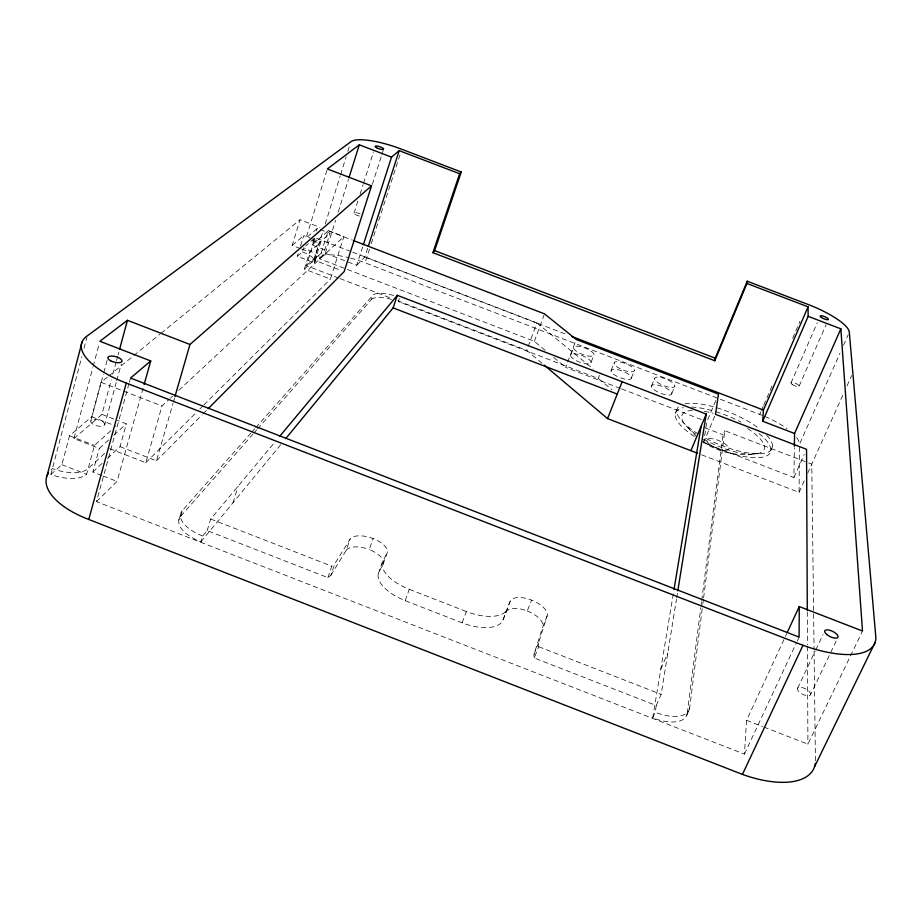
<?xml version="1.0" encoding="UTF-8"?>
<svg xmlns="http://www.w3.org/2000/svg" width="922" height="922" viewBox="0 0 922 922"><rect width="100%" height="100%" fill="white"/><g stroke="black" fill="none" stroke-linecap="round" stroke-linejoin="round"><path stroke-width="0.69" stroke-dasharray="4.61 3.46" d="M701.584 454.8L799.086 492.348L799.409 445.799M715.691 400.655L706.863 421.677L703.544 442.721L793.934 477.515L794.361 447.689M250.991 433.029L182.475 510.465L180.77 516.193A34.068 16.031 15.7 0 0 200.904 541.836L202.667 536.028L207.15 530.611L327.886 577.633L330.883 575.259L334.778 563.815L350.003 539.289A19.846 9.116 18.7 0 1 373.099 538.552A19.846 9.116 18.7 0 1 386.871 553.615L382.953 564.725L379.126 571.594A36.603 17.276 19.7 0 0 405.207 600.66L462.118 622.823A36.615 17.311 20.8 0 0 503.089 619.803L510.062 601.501A19.881 9.174 21.9 0 1 531.545 600.107A19.881 9.174 21.9 0 1 547.126 615.908L538.483 643.095L538.736 646.714L534.218 657.985L656.268 705.514L655.15 712.303L652.707 717.881A34.229 16.296 24.9 0 0 687.201 713.386L689.656 707.889L702.691 605.016M547.126 615.908L542.747 626.856L533.988 654.332L534.218 657.985M128.999 383.598L96.464 501.626L744.434 754.15L746.555 720.312L784.887 637.575M702.875 603.587L703.417 599.3M703.601 597.871L724.796 430.701L811.775 464.146L813.607 612.427M687.201 713.386L700.812 607.656M700.997 606.227L701.538 601.939M701.723 600.51L723.055 434.781L724.796 430.701M656.268 705.514L661.155 694.358L676.437 599.312M676.667 597.894L677.578 592.235M652.707 717.881L673.291 593.895M110.824 430.712L94.459 445.418L86.61 474.334A27.568 12.378 13.1 0 1 50.894 474.427L81.828 356.618M84.006 348.32L86.91 337.268M50.894 474.427L61.878 464.7L69.553 435.737L91.774 416.732L101.028 382.342L107.701 376.891M108.669 439.921L99.311 448.438L73.921 438.561L92.822 367.682M93.191 366.288L99.115 344.056M90.782 421.054L103.425 374.044M103.794 372.661L107.136 360.225M73.921 438.561L101.939 414.37L111.32 379.795M112.818 374.251L116.195 361.804M116.564 360.421L117.693 356.272M118.074 354.889L118.823 352.123M104.739 424.708A7.215 3.066 14 0 0 95.047 419.441A7.215 3.066 14 0 0 93.479 424.523A7.215 3.066 14 0 0 104.739 424.708L116.379 381.962M116.76 380.59L121.266 364.04M101.789 475.475L92.88 472.006L99.311 448.438M129.38 382.215L130.532 378.055M107.494 458.361L120.021 446.663L126.36 423.843L117.359 420.351M96.464 501.626L117.059 481.422L143.763 385.88M109.73 448.691L145.803 462.717L161.995 405.98L169.348 399.122M120.021 446.663L156.475 460.827L173.013 403.329M173.417 401.969L174.592 397.855M178.868 519.996L180.574 514.245M300.249 248.514L292.205 245.425L300.042 219.736L319.969 227.388M207.15 530.611L210.689 519.028L274.03 443.113M312.892 239.098L320.752 242.117L314.298 262.839L297.357 256.328L298.152 253.734M300.537 245.955L303.73 235.583L311.59 238.602M326.941 170.293L306.092 238.049L317.26 228.391L329.995 233.278L324.809 249.862L313.849 259.958L341.509 270.595M297.357 256.328L302.347 251.913L303.615 247.811A18.463 5.843 17.6 0 1 315.589 258.713L304.387 269.051L330.422 279.066L343.871 236.562L325.282 229.428M304.387 269.051L309.631 252.121L320.752 242.117M324.809 249.862L312.12 244.987L314.102 238.602M316.465 230.949L317.26 228.391M338.651 278.064L306.415 265.674L315.059 237.749L305.689 245.978M232.966 502.813L238.141 486.125M313.849 259.958L319.116 243.051L329.995 233.278M306.415 265.674L314.609 258.125L323.126 230.754M325.259 223.908L340.172 175.998M340.598 174.638L346.13 156.844M347.836 151.369L349.542 145.895M314.794 262.194L316.073 258.068M545.144 350.302L534.345 341.313L319.404 258.725L328.117 230.823L352.308 240.112M319.404 258.725L325.316 253.227L335.631 220.289M338.213 212.06L348.539 179.122M354.036 213.201L357.932 200.95M360.087 194.139L363.118 184.596M363.545 183.236L373.479 151.911M372.338 184.412L381.454 155.853M381.892 154.493L383.195 150.413M325.316 253.227L356.733 265.294L362.899 246.128M356.733 265.294L364.835 257.019L367.913 247.465M762.367 415.419A43.069 13.818 23 0 0 759.763 414.404L365.054 262.828L369.48 249.147M371.255 243.673L400.459 153.386M257.595 428.891L371.405 299.546L372.788 295.351A23.476 7.722 18.7 0 1 393.948 295.536M399.341 298.498L398.304 301.598L598.24 378.469L611.966 389.752M327.886 577.633L331.782 566.166L334.778 563.815M330.883 575.259L346.188 550.422L350.003 539.289M382.953 564.725A19.788 9.22 18.7 0 0 369.261 549.57L373.087 538.552M378.308 573.691L383.068 560.403L386.871 553.615M405.207 600.66L409.299 589.331A36.707 17.092 19.7 0 1 383.068 560.403M542.021 363.28L526.739 350.372L527.695 347.755M528.179 346.453L536.869 322.907L352.7 252.202M534.345 341.313L544.026 315.174M503.089 619.803L510.062 601.501M462.118 622.823L466.382 611.54A36.73 17.126 20.8 0 0 507.388 608.739M620.276 388.393L565.659 367.394L567.18 363.406M567.675 362.081L575.754 340.817M570.776 354.982L573.68 347.329M590.944 362.726A10.799 3.504 20.9 0 0 576.895 354.117A10.799 3.504 20.9 0 0 574.717 359.787A10.799 3.504 20.9 0 0 590.944 362.726L593.883 355.085A10.822 3.458 20.9 0 0 579.8 346.488A10.822 3.458 20.9 0 0 577.656 352.089A10.822 3.458 20.9 0 0 593.883 355.085M598.24 378.469L599.427 375.415M611.113 370.483L614.11 362.853M505.798 612.496A19.823 9.278 21.9 0 1 527.257 610.986L531.545 600.107M631.305 378.239L634.336 370.621M533.988 654.332L538.483 643.095M651.52 386.007L654.585 378.4M671.735 393.775L674.835 386.18M675.319 413.529L676.909 409.679M703.544 442.721L714.965 415.615M759.763 414.404L760.892 411.777M761.457 410.463L763.162 406.533M763.727 405.219L772.221 385.534M792.62 338.305L799.996 321.236M660.797 669.153L667.793 653.041M791.007 382.976L817.295 322.7M770.896 450.282L772.578 446.455M799.155 386.099L826.147 324.544M799.996 443.125L840.023 353.138M843.492 345.312L848.136 334.882M686.648 715.472L689.103 709.963M793.934 477.515L804.249 454.442M799.086 492.348L804.284 480.811M807.741 473.124L843.446 393.763M846.972 385.949L851.663 375.519M785.486 636.284L786.685 633.702M744.434 754.15L796.654 642.288M797.265 640.986L799.086 637.09M797.657 688.181L815.175 651.105M815.786 649.826L823.035 634.486M810.461 694.911A7.249 3.123 26.5 0 0 802.313 687.582A7.249 3.123 26.5 0 0 799.386 692.168A7.249 3.123 26.5 0 0 810.461 694.911L836.692 639.914M763.9 727.066L807.903 744.192L862.508 631.017M200.904 541.836L282.109 443.009M180.77 516.193L252.859 434.274M253.804 433.202L256.65 429.963M251.937 431.945L254.795 428.718M255.751 427.647L372.788 295.351M156.475 460.827L202.125 414.796M203.14 413.771L207.196 409.679M145.803 462.717L195.787 412.998M199.867 408.942L202.932 405.899M203.946 404.885L330.422 279.066M92.88 472.006L102.273 463.236M170.409 398.143L172.506 396.183M178.81 390.306L343.871 236.562M104.601 453.428L88.178 468.583A27.602 12.309 13.2 0 1 52.427 468.595A68.47 31.544 13.9 0 0 49.166 471.983M113.879 435.196L126.36 423.843M312.12 244.987L328.117 230.823M292.205 245.425L303.73 235.583M108.808 375.98L159.955 334.19M161.062 333.291L300.042 219.736M702.645 441.465C716.59 451.515 734.408 455.883 751.442 454.189M758.368 453.474L748.457 454.5M316.407 238.256L351.363 251.683M364.835 257.019L567.491 334.824M312.604 240.55L319.116 243.051M301.586 249.032L309.631 252.121M339.999 278.582L392.392 298.728M397.762 300.791L526.739 350.372M621.612 388.9L701.538 419.637M704.973 427.831L723.055 434.781M101.028 382.342L122.234 390.559M123.56 391.078L161.995 405.98M101.939 414.37L116.08 419.856M91.774 416.732L115.942 426.125M69.553 435.737L94.459 445.418M746.555 720.312L762.563 726.548M409.299 589.331L466.382 611.54M103.057 475.971L117.059 481.422M210.689 519.028L331.782 566.166M538.736 646.714L661.155 694.358M61.878 464.7L86.61 474.334M536.869 322.907L593.192 368.973M553.788 357.494L565.659 367.394M696.802 436.982L685.841 425.572M813.619 613.868L814.068 649.86M814.08 651.301L815.451 762.148M807.292 611.851L807.453 644.939M807.453 646.368L807.903 744.192M747.5 428.476A44.498 14.717 22.8 0 1 758.207 453.52A44.498 14.717 22.8 0 1 703.797 439.206M695.833 434.204A44.498 14.717 22.8 0 1 694.116 410.348M704.466 411.339A44.498 14.717 22.8 0 1 713.167 413.298M302.347 251.913A18.44 5.878 17.5 0 1 314.298 262.839M314.609 258.125A42.723 13.646 18.2 0 1 349.208 257.768M350.533 258.102A42.723 13.646 18.2 0 1 365.054 262.828M527.257 610.986A19.823 9.278 21.9 0 1 542.747 626.856M359.303 216.048A4.356 1.256 18.3 0 1 354.175 212.901A4.356 1.256 18.3 0 1 361.113 214.388M346.188 550.422A19.788 9.22 18.7 0 1 369.261 549.57M202.667 536.028A34.114 15.939 15.8 0 1 182.475 510.465M689.656 707.889A34.287 16.216 24.8 0 1 655.15 712.303M764.972 416.502A43.069 13.818 23 0 1 787.019 428.73M796.562 437.547A43.069 13.818 23 0 1 799.409 444.427M766.678 435.23A51.459 16.896 22.7 0 1 759.417 453.797A51.459 16.896 22.7 0 1 703.832 437.235M698.242 433.985A51.459 16.896 22.7 0 1 679.433 405.98M684.965 403.824A51.459 16.896 22.7 0 1 759.417 428.799M758.956 433.49A51.413 16.999 22.8 0 1 761.526 457.358A51.413 16.999 22.8 0 1 703.348 441.811M694.278 436.44A51.413 16.999 22.8 0 1 683.386 407.639M691.512 407.098A51.413 16.999 22.8 0 1 713.144 410.901M715.795 411.685A51.413 16.999 22.8 0 1 741.046 422.08M371.405 299.546A23.453 7.779 18.6 0 1 391.608 299.408M709.617 444.404A11.836 3.999 22.8 0 0 728.242 449.59A11.836 3.999 22.8 0 0 715.357 439.402A11.836 3.999 22.8 0 0 709.617 444.404M656.994 381.985A10.857 3.469 21.9 0 0 674.293 386.929A10.857 3.469 21.9 0 0 662.826 377.997A10.857 3.469 21.9 0 0 656.994 381.985M616.345 366.368A10.834 3.469 21.4 0 0 633.737 371.347A10.834 3.469 21.4 0 0 622.569 362.542A10.834 3.469 21.4 0 0 616.345 366.368M613.349 374.032A10.822 3.504 21.4 0 0 630.706 378.988A10.822 3.504 21.4 0 0 619.584 370.137A10.822 3.504 21.4 0 0 613.349 374.032M653.917 389.626A10.845 3.504 21.9 0 0 671.193 394.547A10.845 3.504 21.9 0 0 659.76 385.569A10.845 3.504 21.9 0 0 653.917 389.626M792.194 384.416A4.391 1.279 22.9 0 0 799.017 386.41A4.391 1.279 22.9 0 0 794.038 382.814A4.391 1.279 22.9 0 0 792.194 384.416"/><path stroke-width="1.38" d="M747.2 281.21L746.924 283.469L808.064 306.83L808.145 316.338L840.852 328.831L862.508 631.017L799.259 606.549L799.086 637.09L130.532 378.055L150.724 360.951L99.864 341.267L127.443 320.314L189.955 344.471L371.52 185.841L327.356 168.945L359.292 144.812L391.527 157.132L399.18 150.655L459.64 173.728L461.265 171.999L401.785 149.283A43.899 11.145 18.7 0 0 350.821 141.781L87.267 335.885A70.706 27.545 15.2 0 0 126.279 383.056L802.981 645.296A83.257 32.881 25.3 0 0 875.9 637.966L849.3 332.266A44.256 11.283 22.5 0 0 807.361 304.179L747.2 281.21L715.23 358.185L714.815 360.767L432.914 252.674L459.64 173.728M794.384 446.26L794.557 433.478L840.852 328.831M794.557 433.478L762.69 421.239L763.439 410.06L808.064 306.83M677.808 590.818L706.24 414.059L397.324 295.317L279.55 436.486M673.994 589.631L701.1 426.333M47.045 475.787L82.058 341.97M119.572 349.357L127.443 320.314M815.313 763.358A80.606 37.629 26.5 0 1 742.452 774.399L88.766 519.466L126.279 383.056M144.143 384.497L150.724 360.951M174.984 396.495L189.955 344.471M348.965 177.75L359.292 144.812M371.52 185.841L344.148 271.61L208.211 408.665M363.337 244.756L391.527 157.132M368.351 246.105L399.18 150.655M285.751 438.584L393.129 307.89L397.324 295.317M432.914 252.674L434.631 250.611L461.265 171.999M697.585 453.255L607.563 418.6L622.131 381.72M714.815 360.767L746.924 283.469M690.901 450.685L706.24 414.059M762.69 421.239L808.145 316.338M787.273 632.4L799.259 606.549M742.452 774.399L802.981 645.296M814.495 766.816L875.255 642.115M434.631 250.611L715.23 358.185M353.656 240.63L544.51 313.86L576.262 339.492L718.445 394.086L715.507 414.324L806.543 449.314L807.292 610.41M571.525 336.369L763.439 410.06M393.129 307.89L617.244 394.086M544.211 365.124L607.563 418.6M88.766 519.466A68.47 31.544 13.9 0 1 48.532 472.894M826.711 634.474A7.353 2.927 26 0 0 837.914 637.356A7.353 2.927 26 0 0 829.5 630.199A7.353 2.927 26 0 0 826.711 634.474M110.675 360.802A7.33 2.87 14.7 0 0 122.015 361.286A7.33 2.87 14.7 0 0 112.15 356.053A7.33 2.87 14.7 0 0 110.675 360.802M376.499 147.693A4.426 1.106 18.6 0 0 383.506 149.318A4.426 1.106 18.6 0 0 378.25 146.275A4.426 1.106 18.6 0 0 376.499 147.693M821.41 317.491A4.46 1.129 22.6 0 0 828.313 319.577A4.46 1.129 22.6 0 0 823.173 316.131A4.46 1.129 22.6 0 0 821.41 317.491"/></g></svg>
